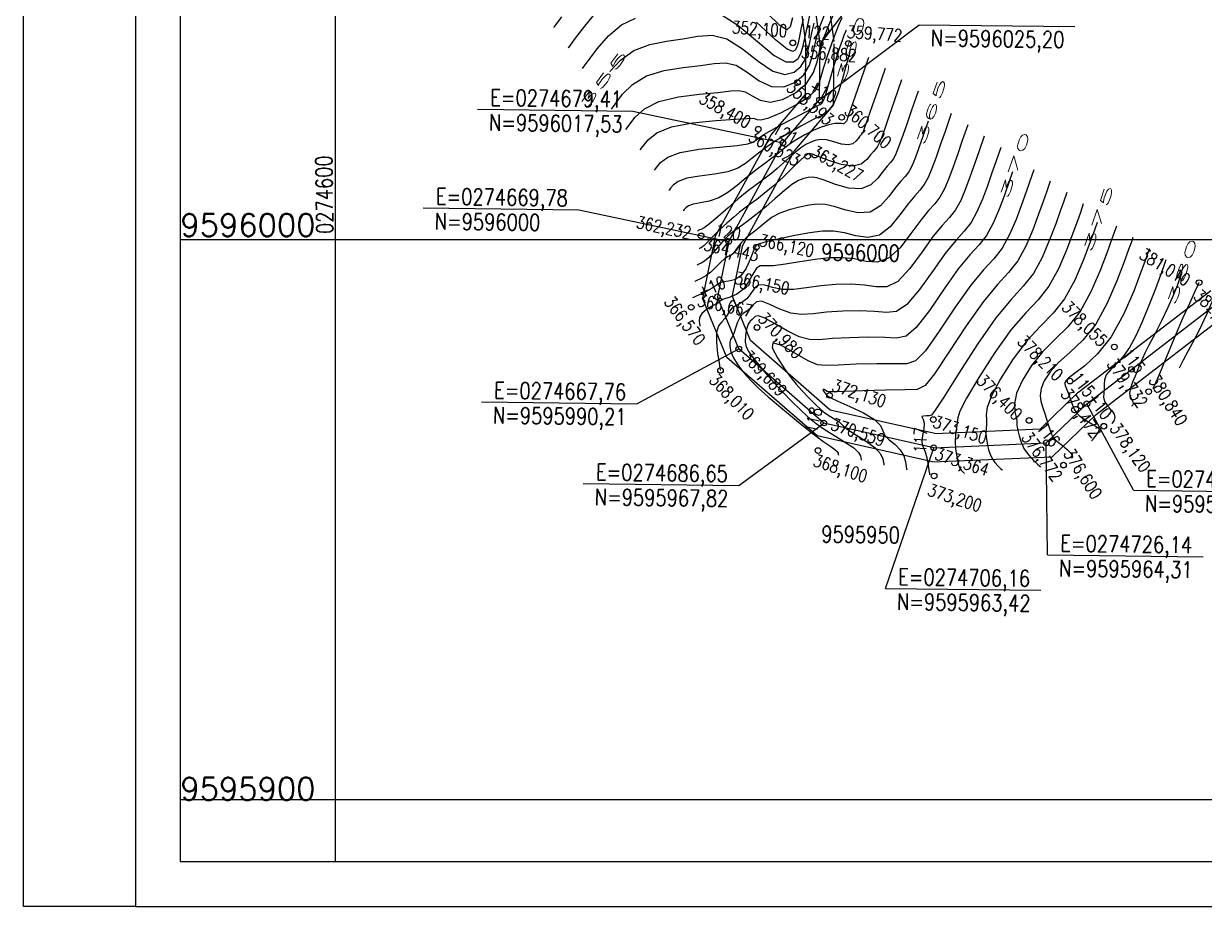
# Model space of a CAD drawing. Header units: millimetres. Extents: x 276147 to 291056, y 9594849 to 9609891.
# Drawn here: x 276568.4 to 276777.9, y 9607271.5 to 9607428.1 of the extents above; entities that cross this region are included whole.
import ezdxf
from ezdxf.enums import TextEntityAlignment as Align

# ---------------------------------------------------------------- set-up
doc = ezdxf.new("R2010")
doc.units = ezdxf.units.MM
doc.header["$LTSCALE"] = 10
doc.linetypes.add('CONTINUO', pattern=[0])
for name, color, linetype in [('2000-Top_malha_coord', 2, 'Continuous'), ('500-dim1', 6, 'Continuous'), ('Curvas mestras', 30, 'Continuous'), ('Curvas simples', 9, 'Continuous'), ('Curvas texto', 2, 'Continuous'), ('LINHA02', 8, 'Continuous'), ('TEXTO-PAPEL', 7, 'Continuous'), ('TEXTO02', 3, 'Continuous'), ('Top_malha_coord', 8, 'Continuous')]:
    doc.layers.add(name, color=color, linetype=linetype)
doc.styles.add('r80', font='romans.shx')
doc.styles.add('ROMANS', font='romans.shx', dxfattribs={"width": 0.8, "height": 4})
doc.styles.add('SIMPLEX', font='simplex', dxfattribs={"height": 0.2})

msp = doc.modelspace()

# ---------------------------------------------------------------- linework, layer by layer
at = {"layer": '500-dim1', "ltscale": 0.1}
for points in [[(276588.26, 9607271.52), (276901.98, 9607271.52), (276901.98, 9607507.4), (276588.26, 9607507.4)], [(276596.2, 9607279.46), (276894.03, 9607279.46), (276894.03, 9607499.46), (276596.2, 9607499.46)]]:
    msp.add_lwpolyline(points, close=True, dxfattribs=at)
msp.add_lwpolyline([(276588.26, 9607271.52), (276568.4, 9607271.52), (276568.4, 9607478.02), (276588.26, 9607497.87), (276596.2, 9607497.87)], dxfattribs=at)
at = {"layer": 'Curvas mestras', "linetype": 'CONTINUO'}
for points in [[(276672.42, 9607419.6, 355), (276674.31, 9607421.62, 355), (276676.7, 9607423.36, 355), (276679.51, 9607424.43, 355), (276682.49, 9607424.99, 355), (276685.4, 9607425.42, 355), (276688.06, 9607425.91, 355), (276690.59, 9607426.08, 355), (276693.18, 9607425.43, 355), (276695.97, 9607423.66, 355), (276698.77, 9607421.45, 355), (276701.34, 9607419.7, 355), (276703.47, 9607419.11, 355), (276705.13, 9607419.5, 355), (276706.32, 9607420.49, 355), (276707.08, 9607421.75, 355), (276707.55, 9607423.19, 355), (276707.89, 9607424.77, 355), (276708.24, 9607426.45, 355), (276708.66, 9607428.17, 355)], [(276715.03, 9607423.03, 360), (276714.7, 9607421.96, 360), (276714.24, 9607420.34, 360), (276713.65, 9607418.16, 360), (276712.93, 9607415.81, 360), (276712.09, 9607413.82, 360), (276711.12, 9607412.56, 360), (276710.04, 9607411.83, 360), (276708.86, 9607411.28, 360), (276707.6, 9607410.63, 360), (276706.33, 9607409.91, 360), (276705.11, 9607409.21, 360), (276704.01, 9607408.58, 360), (276702.93, 9607407.96, 360), (276701.75, 9607407.23, 360), (276700.42, 9607406.32, 360), (276699.01, 9607405.29, 360), (276697.68, 9607404.24, 360), (276696.47, 9607403.28, 360), (276695.14, 9607402.47, 360), (276693.37, 9607401.84, 360), (276690.97, 9607401.41, 360), (276688.35, 9607401.07, 360), (276686.06, 9607400.67, 360), (276684.53, 9607400.09, 360), (276683.66, 9607399.45, 360), (276683.21, 9607398.93, 360), (276683, 9607398.63, 360), (276682.92, 9607398.53, 360), (276682.91, 9607398.51, 360)], [(276728.9, 9607410.78, 365), (276728.08, 9607408.42, 365), (276727.27, 9607406.1, 365), (276726.59, 9607404.24, 365), (276726.02, 9607402.84, 365), (276725.46, 9607401.8, 365), (276724.83, 9607401.01, 365), (276724.08, 9607400.19, 365), (276723.13, 9607399.05, 365), (276721.94, 9607397.43, 365), (276720.45, 9607395.78, 365), (276718.63, 9607394.68, 365), (276716.49, 9607394.54, 365), (276714.27, 9607395.03, 365), (276712.25, 9607395.66, 365), (276710.64, 9607396.01, 365), (276709.24, 9607396.07, 365), (276707.77, 9607395.9, 365), (276706.05, 9607395.57, 365), (276704.22, 9607395.1, 365), (276702.57, 9607394.5, 365), (276701.25, 9607393.78, 365), (276700.16, 9607392.96, 365), (276699.08, 9607392.06, 365), (276697.89, 9607391.11, 365), (276696.7, 9607390.16, 365), (276695.71, 9607389.24, 365), (276695.05, 9607388.41, 365), (276694.62, 9607387.73, 365), (276694.27, 9607387.26, 365), (276693.88, 9607387, 365), (276693.4, 9607386.79, 365), (276692.8, 9607386.42, 365), (276692.08, 9607385.74, 365), (276691.25, 9607384.88, 365), (276690.36, 9607384.03, 365), (276689.44, 9607383.37, 365), (276688.61, 9607382.89, 365), (276687.98, 9607382.59, 365), (276687.64, 9607382.44, 365), (276687.51, 9607382.38, 365), (276687.49, 9607382.37, 365)], [(276743.9, 9607401.8, 370), (276743.25, 9607399.94, 370), (276742.44, 9607397.67, 370), (276741.51, 9607395.18, 370), (276740.46, 9607392.71, 370), (276739.28, 9607390.55, 370), (276737.93, 9607388.84, 370), (276736.3, 9607387.07, 370), (276734.25, 9607384.6, 370), (276731.75, 9607381.06, 370), (276729.12, 9607377.24, 370), (276726.78, 9607374.18, 370), (276724.98, 9607372.65, 370), (276723.31, 9607372.29, 370), (276721.19, 9607372.42, 370), (276718.25, 9607372.48, 370), (276714.93, 9607372.4, 370), (276711.91, 9607372.23, 370), (276709.65, 9607372.04, 370), (276707.85, 9607372.06, 370), (276706.03, 9607372.54, 370), (276703.86, 9607373.62, 370), (276701.63, 9607374.9, 370), (276699.81, 9607375.91, 370), (276698.74, 9607376.28, 370), (276698.22, 9607376.17, 370), (276697.94, 9607375.88, 370), (276697.65, 9607375.64, 370), (276697.31, 9607375.34, 370), (276696.98, 9607374.8, 370), (276696.68, 9607373.89, 370), (276696.47, 9607372.78, 370), (276696.43, 9607371.68, 370), (276696.62, 9607370.75, 370), (276697.08, 9607369.88, 370), (276697.81, 9607368.86, 370), (276698.85, 9607367.57, 370), (276700.12, 9607366.05, 370), (276701.56, 9607364.41, 370), (276703.1, 9607362.74, 370), (276704.66, 9607361.12, 370), (276706.17, 9607359.64, 370), (276707.58, 9607358.35, 370), (276709.02, 9607357.19, 370), (276710.62, 9607356.08, 370), (276712.45, 9607354.94, 370), (276714.26, 9607353.83, 370), (276715.7, 9607352.84, 370), (276716.54, 9607352.03, 370), (276716.89, 9607351.42, 370), (276716.98, 9607351, 370), (276717.01, 9607350.79, 370), (276717.03, 9607350.71, 370), (276717.03, 9607350.69, 370)], [(276758.91, 9607392.83, 375), (276758.42, 9607391.45, 375), (276757.61, 9607389.24, 375), (276756.43, 9607386.11, 375), (276754.91, 9607382.58, 375), (276753.1, 9607379.3, 375), (276751.06, 9607376.73, 375), (276748.84, 9607374.46, 375), (276746.45, 9607371.89, 375), (276743.99, 9607368.62, 375), (276741.76, 9607365.12, 375), (276740.15, 9607362.08, 375), (276739.38, 9607360.01, 375), (276739.22, 9607358.72, 375), (276739.28, 9607357.83, 375), (276739.28, 9607357.03, 375), (276739.21, 9607356.26, 375), (276739.17, 9607355.52, 375), (276739.2, 9607354.8, 375), (276739.31, 9607354.07, 375), (276739.46, 9607353.32, 375), (276739.64, 9607352.53, 375), (276739.89, 9607351.72, 375), (276740.25, 9607350.94, 375), (276740.76, 9607350.23, 375), (276741.31, 9607349.63, 375), (276741.76, 9607349.21, 375), (276742.01, 9607348.98, 375), (276742.1, 9607348.9, 375), (276742.11, 9607348.88, 375)], [(276773.94, 9607383.94, 380), (276773.81, 9607383.57, 380), (276773.53, 9607382.82, 380), (276773.07, 9607381.58, 380), (276772.38, 9607379.88, 380), (276771.45, 9607377.78, 380), (276770.3, 9607375.41, 380), (276769.11, 9607373.05, 380), (276768.08, 9607371.06, 380), (276767.38, 9607369.66, 380), (276766.93, 9607368.71, 380), (276766.61, 9607367.99, 380), (276766.31, 9607367.27, 380), (276765.99, 9607366.48, 380), (276765.61, 9607365.57, 380), (276765.19, 9607364.51, 380), (276764.82, 9607363.44, 380), (276764.65, 9607362.51, 380), (276764.76, 9607361.82, 380), (276765.03, 9607361.35, 380), (276765.25, 9607361.01, 380), (276765.31, 9607360.73, 380), (276765.24, 9607360.51, 380), (276765.14, 9607360.36, 380), (276765.07, 9607360.28, 380), (276765.05, 9607360.25, 380), (276765.05, 9607360.24, 380)]]:
    msp.add_polyline3d(points, dxfattribs=at)
at = {"layer": 'Curvas simples', "linetype": 'CONTINUO'}
for points in [[(276663.86, 9607429.3, 352), (276662.87, 9607427.96, 352), (276662.51, 9607427.47, 352), (276662.46, 9607427.4, 352)], [(276670.01, 9607430.22, 353), (276667.9, 9607427.66, 353), (276666.28, 9607425.5, 353), (276665.39, 9607424.29, 353), (276665.06, 9607423.85, 353), (276665.02, 9607423.78, 353)], [(276667.57, 9607420.17, 354), (276670.16, 9607423.63, 354), (276672.16, 9607425.92, 354), (276674.49, 9607427.89, 354), (276676.97, 9607429.06, 354)], [(276672.69, 9607412.95, 356), (276674.68, 9607415.57, 356), (276676.45, 9607417.31, 356), (276678.92, 9607418.84, 356), (276682.04, 9607419.79, 356), (276685.41, 9607420.3, 356), (276688.51, 9607420.66, 356), (276690.96, 9607421.04, 356), (276692.96, 9607421.17, 356), (276694.82, 9607420.71, 356), (276696.81, 9607419.47, 356), (276698.92, 9607417.98, 356), (276701.11, 9607416.94, 356), (276703.28, 9607416.87, 356), (276705.25, 9607417.67, 356), (276706.82, 9607419.04, 356), (276707.83, 9607420.71, 356), (276708.41, 9607422.45, 356), (276708.75, 9607424.02, 356), (276709.01, 9607425.29, 356), (276709.34, 9607426.52, 356), (276709.85, 9607428.01, 356), (276710.61, 9607429.98, 356)], [(276675.24, 9607409.34, 357), (276676.94, 9607411.54, 357), (276678.6, 9607413.01, 357), (276681.13, 9607414.32, 357), (276684.58, 9607415.15, 357), (276688.33, 9607415.61, 357), (276691.61, 9607415.91, 357), (276693.87, 9607416.16, 357), (276695.33, 9607416.26, 357), (276696.46, 9607415.99, 357), (276697.65, 9607415.28, 357), (276699.08, 9607414.51, 357), (276700.88, 9607414.17, 357), (276703.09, 9607414.63, 357), (276705.37, 9607415.81, 357), (276707.29, 9607417.48, 357), (276708.54, 9607419.42, 357), (276709.21, 9607421.32, 357), (276709.55, 9607422.86, 357), (276709.77, 9607423.86, 357), (276710.03, 9607424.7, 357), (276710.51, 9607425.91, 357), (276711.31, 9607427.81, 357), (276712.22, 9607429.98, 357)], [(276677.8, 9607405.73, 358), (276679.2, 9607407.51, 358), (276680.75, 9607408.71, 358), (276683.35, 9607409.8, 358), (276687.12, 9607410.51, 358), (276691.25, 9607410.92, 358), (276694.72, 9607411.15, 358), (276696.77, 9607411.29, 358), (276697.71, 9607411.34, 358), (276698.1, 9607411.27, 358), (276698.49, 9607411.09, 358), (276699.23, 9607411.04, 358), (276700.64, 9607411.4, 358), (276702.89, 9607412.36, 358), (276705.44, 9607413.69, 358), (276707.61, 9607415.06, 358), (276708.9, 9607416.24, 358), (276709.53, 9607417.37, 358), (276709.93, 9607418.7, 358), (276710.42, 9607420.41, 358), (276711.03, 9607422.37, 358), (276711.73, 9607424.41, 358), (276712.45, 9607426.34, 358), (276713.12, 9607428, 358), (276713.62, 9607429.2, 358)], [(276691.54, 9607430.15, 354), (276695.13, 9607427.85, 354), (276698.62, 9607424.92, 354), (276701.58, 9607422.47, 354), (276703.67, 9607421.34, 354), (276705.01, 9607421.33, 354), (276705.83, 9607421.94, 354), (276706.33, 9607422.8, 354), (276706.68, 9607423.94, 354), (276707.02, 9607425.53, 354), (276707.47, 9607427.6, 354), (276707.97, 9607429.83, 354)], [(276706.72, 9607428.95, 353), (276706.34, 9607427.12, 353), (276706, 9607425.54, 353), (276705.76, 9607424.47, 353), (276705.57, 9607423.81, 353), (276705.33, 9607423.39, 353), (276704.89, 9607423.16, 353), (276703.86, 9607423.58, 353), (276701.81, 9607425.23, 353), (276698.47, 9607428.39, 353)], [(276704.83, 9607429.11, 352), (276704.44, 9607427.51, 352), (276703.8, 9607427, 352), (276702.56, 9607427.77, 352), (276700.32, 9607429.96, 352)], [(276680.35, 9607402.12, 359), (276681.44, 9607403.48, 359), (276682.7, 9607404.4, 359), (276684.92, 9607405.24, 359), (276688.21, 9607405.81, 359), (276691.87, 9607406.18, 359), (276694.99, 9607406.47, 359), (276696.88, 9607406.76, 359), (276697.84, 9607407.09, 359), (276698.35, 9607407.46, 359), (276698.9, 9607407.87, 359), (276699.74, 9607408.42, 359), (276701.08, 9607409.2, 359), (276703.03, 9607410.25, 359), (276705.2, 9607411.39, 359), (276707.09, 9607412.38, 359), (276708.31, 9607413.03, 359), (276709.01, 9607413.41, 359), (276709.42, 9607413.62, 359), (276709.76, 9607413.79, 359), (276710.09, 9607414.07, 359), (276710.41, 9607414.6, 359), (276710.74, 9607415.53, 359), (276711.12, 9607416.82, 359), (276711.57, 9607418.44, 359), (276712.11, 9607420.31, 359), (276712.69, 9607422.2, 359), (276713.23, 9607423.89, 359), (276713.68, 9607425.16, 359), (276714.02, 9607426.04, 359), (276714.25, 9607426.59, 359), (276714.37, 9607426.88, 359), (276714.41, 9607426.98, 359), (276714.42, 9607426.99, 359)], [(276718.33, 9607422.12, 361), (276716.89, 9607417.95, 361), (276715.94, 9607415.21, 361), (276715.13, 9607412.85, 361), (276714.66, 9607411.49, 361), (276714.46, 9607410.94, 361), (276714.4, 9607410.81, 361), (276714.36, 9607410.75, 361), (276714.31, 9607410.69, 361), (276714.24, 9607410.61, 361), (276714.15, 9607410.5, 361), (276714.02, 9607410.4, 361), (276713.83, 9607410.35, 361), (276713.53, 9607410.38, 361), (276713.06, 9607410.42, 361), (276712.32, 9607410.37, 361), (276711.26, 9607410.14, 361), (276709.94, 9607409.72, 361), (276708.49, 9607409.12, 361), (276707.01, 9607408.37, 361), (276705.63, 9607407.56, 361), (276704.49, 9607406.83, 361), (276703.7, 9607406.25, 361), (276703.17, 9607405.82, 361), (276702.81, 9607405.49, 361), (276702.47, 9607405.22, 361), (276702, 9607404.86, 361), (276701.19, 9607404.26, 361), (276699.92, 9607403.32, 361), (276698.34, 9607402.12, 361), (276696.64, 9607400.77, 361), (276695, 9607399.4, 361), (276693.39, 9607398.16, 361), (276691.75, 9607397.21, 361), (276690.06, 9607396.64, 361), (276688.49, 9607396.33, 361), (276687.21, 9607396.09, 361), (276686.36, 9607395.77, 361), (276685.88, 9607395.42, 361), (276685.63, 9607395.13, 361), (276685.52, 9607394.97, 361), (276685.47, 9607394.91, 361), (276685.47, 9607394.9, 361)], [(276721.26, 9607420.13, 362), (276719.89, 9607416.16, 362), (276718.98, 9607413.51, 362), (276718.16, 9607411.16, 362), (276717.64, 9607409.68, 362), (276717.35, 9607408.92, 362), (276717.17, 9607408.56, 362), (276716.98, 9607408.32, 362), (276716.75, 9607408.07, 362), (276716.46, 9607407.72, 362), (276716.09, 9607407.24, 362), (276715.53, 9607406.79, 362), (276714.69, 9607406.58, 362), (276713.51, 9607406.75, 362), (276712.16, 9607407.13, 362), (276710.87, 9607407.47, 362), (276709.79, 9607407.55, 362), (276708.88, 9607407.39, 362), (276708.06, 9607407.07, 362), (276707.22, 9607406.64, 362), (276706.33, 9607406.07, 362), (276705.35, 9607405.32, 362), (276704.28, 9607404.38, 362), (276703.16, 9607403.35, 362), (276702.1, 9607402.39, 362), (276701.15, 9607401.6, 362), (276700.24, 9607400.89, 362), (276699.26, 9607400.18, 362), (276698.13, 9607399.34, 362), (276696.79, 9607398.3, 362), (276695.21, 9607397, 362), (276693.41, 9607395.42, 362), (276691.61, 9607393.84, 362), (276690.13, 9607392.58, 362), (276689.16, 9607391.87, 362), (276688.63, 9607391.59, 362), (276688.35, 9607391.51, 362), (276688.19, 9607391.45, 362), (276688.1, 9607391.39, 362), (276688.05, 9607391.33, 362), (276688.03, 9607391.3, 362), (276688.02, 9607391.29, 362), (276688.02, 9607391.29, 362)], [(276724.2, 9607418.13, 363), (276722.89, 9607414.36, 363), (276722.01, 9607411.81, 363), (276721.2, 9607409.48, 363), (276720.63, 9607407.87, 363), (276720.24, 9607406.89, 363), (276719.93, 9607406.31, 363), (276719.6, 9607405.88, 363), (276719.19, 9607405.44, 363), (276718.69, 9607404.83, 363), (276718.02, 9607403.98, 363), (276717.03, 9607403.18, 363), (276715.54, 9607402.81, 363), (276713.48, 9607403.12, 363), (276711.26, 9607403.84, 363), (276709.41, 9607404.56, 363), (276708.32, 9607404.96, 363), (276707.82, 9607405.07, 363), (276707.62, 9607405.03, 363), (276707.43, 9607404.92, 363), (276707.03, 9607404.58, 363), (276706.22, 9607403.82, 363), (276704.85, 9607402.51, 363), (276703.15, 9607400.89, 363), (276701.4, 9607399.29, 363), (276699.83, 9607397.97, 363), (276698.48, 9607396.93, 363), (276697.34, 9607396.09, 363), (276696.36, 9607395.38, 363), (276695.43, 9607394.66, 363), (276694.41, 9607393.8, 363), (276693.2, 9607392.74, 363), (276691.95, 9607391.58, 363), (276690.86, 9607390.53, 363), (276690.08, 9607389.73, 363), (276689.55, 9607389.16, 363), (276689.18, 9607388.77, 363), (276688.87, 9607388.52, 363), (276688.62, 9607388.36, 363), (276688.44, 9607388.27, 363), (276688.34, 9607388.23, 363), (276688.31, 9607388.21, 363), (276688.3, 9607388.21, 363)], [(276727.13, 9607416.13, 364), (276725.9, 9607412.57, 364), (276725.05, 9607410.12, 364), (276724.23, 9607407.79, 364), (276723.61, 9607406.05, 364), (276723.13, 9607404.86, 364), (276722.69, 9607404.05, 364), (276722.21, 9607403.45, 364), (276721.64, 9607402.82, 364), (276720.91, 9607401.94, 364), (276719.98, 9607400.71, 364), (276718.71, 9607399.49, 364), (276717, 9607398.78, 364), (276714.79, 9607398.91, 364), (276712.46, 9607399.58, 364), (276710.46, 9607400.31, 364), (276709.14, 9607400.73, 364), (276708.3, 9607400.85, 364), (276707.63, 9607400.79, 364), (276706.86, 9607400.62, 364), (276705.9, 9607400.26, 364), (276704.74, 9607399.56, 364), (276703.35, 9607398.46, 364), (276701.78, 9607397.07, 364), (276700.08, 9607395.59, 364), (276698.33, 9607394.17, 364), (276696.71, 9607392.95, 364), (276695.42, 9607392.01, 364), (276694.6, 9607391.42, 364), (276694.13, 9607391.06, 364), (276693.79, 9607390.78, 364), (276693.4, 9607390.44, 364), (276692.91, 9607389.95, 364), (276692.3, 9607389.27, 364), (276691.54, 9607388.39, 364), (276690.72, 9607387.43, 364), (276689.91, 9607386.59, 364), (276689.2, 9607386, 364), (276688.62, 9607385.63, 364), (276688.21, 9607385.43, 364), (276687.99, 9607385.33, 364), (276687.91, 9607385.29, 364), (276687.9, 9607385.29, 364)], [(276732.99, 9607412.14, 366), (276731.9, 9607408.98, 366), (276731.11, 9607406.72, 366), (276730.3, 9607404.42, 366), (276729.58, 9607402.43, 366), (276728.91, 9607400.81, 366), (276728.22, 9607399.55, 366), (276727.45, 9607398.58, 366), (276726.52, 9607397.57, 366), (276725.36, 9607396.16, 366), (276723.9, 9607394.16, 366), (276722.18, 9607392.07, 366), (276720.26, 9607390.58, 366), (276718.19, 9607390.16, 366), (276716.07, 9607390.49, 366), (276714.04, 9607391.01, 366), (276712.13, 9607391.3, 366), (276710.17, 9607391.29, 366), (276707.91, 9607391.01, 366), (276705.23, 9607390.52, 366), (276702.55, 9607389.94, 366), (276700.4, 9607389.44, 366), (276699.17, 9607389.11, 366), (276698.65, 9607388.93, 366), (276698.48, 9607388.83, 366), (276698.34, 9607388.69, 366), (276698.12, 9607388.32, 366), (276697.77, 9607387.51, 366), (276697.25, 9607386.16, 366), (276696.53, 9607384.6, 366), (276695.63, 9607383.32, 366), (276694.57, 9607382.66, 366), (276693.49, 9607382.42, 366), (276692.56, 9607382.31, 366), (276691.87, 9607382.06, 366), (276691.28, 9607381.68, 366), (276690.57, 9607381.19, 366), (276689.62, 9607380.65, 366), (276688.59, 9607380.14, 366), (276687.75, 9607379.75, 366), (276687.28, 9607379.54, 366), (276687.11, 9607379.46, 366), (276687.09, 9607379.45, 366)], [(276735.92, 9607410.14, 367), (276734.9, 9607407.19, 367), (276734.15, 9607405.03, 367), (276733.34, 9607402.73, 367), (276732.56, 9607400.61, 367), (276731.8, 9607398.79, 367), (276730.99, 9607397.3, 367), (276730.07, 9607396.14, 367), (276728.97, 9607394.94, 367), (276727.58, 9607393.27, 367), (276725.86, 9607390.89, 367), (276723.92, 9607388.36, 367), (276721.89, 9607386.48, 367), (276719.88, 9607385.78, 367), (276717.88, 9607385.94, 367), (276715.83, 9607386.36, 367), (276713.66, 9607386.59, 367), (276711.34, 9607386.56, 367), (276708.83, 9607386.29, 367), (276706.16, 9607385.86, 367), (276703.6, 9607385.41, 367), (276701.48, 9607385.13, 367), (276700.03, 9607385.13, 367), (276699.1, 9607385.12, 367), (276698.43, 9607384.71, 367), (276697.79, 9607383.67, 367), (276697.05, 9607382.29, 367), (276696.12, 9607381, 367), (276694.95, 9607380.13, 367), (276693.75, 9607379.61, 367), (276692.77, 9607379.3, 367), (276692.19, 9607379.04, 367), (276691.8, 9607378.77, 367), (276691.29, 9607378.42, 367), (276690.46, 9607377.94, 367), (276689.51, 9607377.36, 367), (276688.73, 9607376.69, 367), (276688.36, 9607375.98, 367), (276688.29, 9607375.33, 367), (276688.35, 9607374.83, 367), (276688.39, 9607374.56, 367), (276688.41, 9607374.46, 367), (276688.41, 9607374.44, 367)], [(276738.85, 9607408.14, 368), (276737.9, 9607405.39, 368), (276737.18, 9607403.33, 368), (276736.37, 9607401.04, 368), (276735.55, 9607398.8, 368), (276734.68, 9607396.76, 368), (276733.75, 9607395.05, 368), (276732.69, 9607393.71, 368), (276731.41, 9607392.32, 368), (276729.81, 9607390.38, 368), (276727.83, 9607387.61, 368), (276725.65, 9607384.65, 368), (276723.52, 9607382.38, 368), (276721.58, 9607381.41, 368), (276719.69, 9607381.39, 368), (276717.62, 9607381.71, 368), (276715.19, 9607381.89, 368), (276712.54, 9607381.84, 368), (276709.86, 9607381.61, 368), (276707.32, 9607381.25, 368), (276705.02, 9607380.96, 368), (276702.99, 9607380.94, 368), (276701.31, 9607381.29, 368), (276699.95, 9607381.71, 368), (276698.89, 9607381.78, 368), (276698.11, 9607381.21, 368), (276697.44, 9607380.25, 368), (276696.72, 9607379.3, 368), (276695.85, 9607378.63, 368), (276694.93, 9607378.16, 368), (276694.15, 9607377.69, 368), (276693.64, 9607377.1, 368), (276693.26, 9607376.42, 368), (276692.85, 9607375.78, 368), (276692.28, 9607375.2, 368), (276691.72, 9607374.47, 368), (276691.35, 9607373.31, 368), (276691.34, 9607371.55, 368), (276691.55, 9607369.59, 368), (276691.81, 9607367.96, 368), (276691.96, 9607367.05, 368), (276692.02, 9607366.72, 368), (276692.03, 9607366.67, 368)], [(276741.78, 9607406.15, 369), (276740.9, 9607403.6, 369), (276740.21, 9607401.63, 369), (276739.41, 9607399.36, 369), (276738.53, 9607396.99, 369), (276737.57, 9607394.73, 369), (276736.51, 9607392.8, 369), (276735.31, 9607391.27, 369), (276733.85, 9607389.69, 369), (276732.03, 9607387.49, 369), (276729.79, 9607384.34, 369), (276727.38, 9607380.94, 369), (276725.15, 9607378.28, 369), (276723.28, 9607377.03, 369), (276721.5, 9607376.84, 369), (276719.4, 9607377.07, 369), (276716.72, 9607377.18, 369), (276713.74, 9607377.12, 369), (276710.88, 9607376.92, 369), (276708.49, 9607376.65, 369), (276706.43, 9607376.51, 369), (276704.51, 9607376.74, 369), (276702.58, 9607377.45, 369), (276700.79, 9607378.31, 369), (276699.35, 9607378.85, 369), (276698.42, 9607378.74, 369), (276697.83, 9607378.21, 369), (276697.33, 9607377.59, 369), (276696.75, 9607377.13, 369), (276696.11, 9607376.71, 369), (276695.53, 9607376.09, 369), (276695.08, 9607375.15, 369), (276694.72, 9607374.07, 369), (276694.41, 9607373.13, 369), (276694.1, 9607372.52, 369), (276693.84, 9607372.08, 369), (276693.69, 9607371.58, 369), (276693.7, 9607370.83, 369), (276693.91, 9607369.88, 369), (276694.34, 9607368.82, 369), (276694.99, 9607367.73, 369), (276695.8, 9607366.67, 369), (276696.66, 9607365.65, 369), (276697.57, 9607364.67, 369), (276698.75, 9607363.52, 369), (276700.52, 9607361.93, 369), (276703.05, 9607359.77, 369), (276705.89, 9607357.41, 369), (276708.49, 9607355.35, 369), (276710.39, 9607353.95, 369), (276711.62, 9607353.11, 369), (276712.36, 9607352.59, 369), (276712.75, 9607352.21, 369), (276712.92, 9607351.92, 369), (276712.96, 9607351.72, 369), (276712.98, 9607351.62, 369), (276712.98, 9607351.58, 369), (276712.99, 9607351.58, 369)], [(276747.64, 9607402.15, 371), (276746.9, 9607400.01, 371), (276746.28, 9607398.24, 371), (276745.48, 9607395.99, 371), (276744.5, 9607393.36, 371), (276743.35, 9607390.68, 371), (276742.04, 9607388.3, 371), (276740.55, 9607386.4, 371), (276738.74, 9607384.45, 371), (276736.48, 9607381.71, 371), (276733.71, 9607377.79, 371), (276730.85, 9607373.53, 371), (276728.41, 9607370.07, 371), (276726.68, 9607368.28, 371), (276725.12, 9607367.74, 371), (276722.98, 9607367.77, 371), (276719.78, 9607367.77, 371), (276716.13, 9607367.68, 371), (276712.94, 9607367.54, 371), (276710.81, 9607367.44, 371), (276709.28, 9607367.61, 371), (276707.59, 9607368.32, 371), (276705.25, 9607369.67, 371), (276702.87, 9607371.01, 371), (276701.33, 9607371.51, 371), (276701.23, 9607370.62, 371), (276702.17, 9607368.83, 371), (276703.44, 9607366.88, 371), (276704.53, 9607365.36, 371), (276705.49, 9607364.17, 371), (276706.5, 9607363.02, 371), (276707.73, 9607361.71, 371), (276709.08, 9607360.37, 371), (276710.41, 9607359.21, 371), (276711.58, 9607358.39, 371), (276712.51, 9607357.84, 371), (276713.14, 9607357.45, 371), (276713.49, 9607357.11, 371), (276713.87, 9607356.69, 371), (276714.69, 9607356.05, 371), (276716.18, 9607355.12, 371), (276717.97, 9607353.99, 371), (276719.53, 9607352.83, 371), (276720.46, 9607351.77, 371), (276720.87, 9607350.9, 371), (276721, 9607350.28, 371), (276721.05, 9607349.95, 371), (276721.07, 9607349.83, 371), (276721.07, 9607349.81, 371)], [(276750.58, 9607400.16, 372), (276749.9, 9607398.22, 372), (276749.32, 9607396.54, 372), (276748.51, 9607394.3, 372), (276747.48, 9607391.55, 372), (276746.24, 9607388.65, 372), (276744.81, 9607386.05, 372), (276743.17, 9607383.97, 372), (276741.19, 9607381.82, 372), (276738.7, 9607378.82, 372), (276735.68, 9607374.52, 372), (276732.59, 9607369.82, 372), (276730.04, 9607365.97, 372), (276728.37, 9607363.9, 372), (276726.93, 9607363.2, 372), (276724.77, 9607363.12, 372), (276721.31, 9607363.07, 372), (276717.33, 9607362.96, 372), (276713.96, 9607362.85, 372), (276712.04, 9607362.79, 372), (276711.25, 9607362.79, 372), (276710.97, 9607362.87, 372), (276710.7, 9607363.02, 372), (276710.43, 9607363.18, 372), (276710.25, 9607363.23, 372), (276710.24, 9607363.13, 372), (276710.35, 9607362.92, 372), (276710.49, 9607362.7, 372), (276710.62, 9607362.53, 372), (276710.73, 9607362.39, 372), (276710.84, 9607362.26, 372), (276711.05, 9607362.08, 372), (276711.61, 9607361.75, 372), (276712.88, 9607361.15, 372), (276715.01, 9607360.2, 372), (276717.43, 9607359.04, 372), (276719.41, 9607357.86, 372), (276720.43, 9607356.81, 372), (276720.84, 9607355.9, 372), (276721.23, 9607355.06, 372), (276722.01, 9607354.26, 372), (276723.03, 9607353.42, 372), (276723.96, 9607352.48, 372), (276724.57, 9607351.42, 372), (276724.88, 9607350.38, 372), (276725.02, 9607349.56, 372), (276725.08, 9607349.12, 372), (276725.11, 9607348.95, 372), (276725.11, 9607348.93, 372)], [(276753.51, 9607398.16, 373), (276752.91, 9607396.42, 373), (276752.35, 9607394.85, 373), (276751.54, 9607392.61, 373), (276750.46, 9607389.74, 373), (276749.13, 9607386.63, 373), (276747.57, 9607383.8, 373), (276745.78, 9607381.53, 373), (276743.63, 9607379.2, 373), (276740.93, 9607375.93, 373), (276737.64, 9607371.24, 373), (276734.32, 9607366.11, 373), (276731.67, 9607361.87, 373), (276730.17, 9607359.53, 373), (276729.49, 9607358.67, 373), (276729.11, 9607358.55, 373), (276728.61, 9607358.54, 373), (276728.08, 9607358.49, 373), (276727.77, 9607358.4, 373), (276727.82, 9607358.22, 373), (276728.05, 9607357.87, 373), (276728.21, 9607357.21, 373), (276728.12, 9607356.21, 373), (276727.91, 9607355.07, 373), (276727.77, 9607354.07, 373), (276727.85, 9607353.4, 373), (276728.09, 9607352.85, 373), (276728.4, 9607352.14, 373), (276728.67, 9607351.06, 373), (276728.89, 9607349.85, 373), (276729.04, 9607348.84, 373), (276729.12, 9607348.28, 373), (276729.15, 9607348.08, 373), (276729.15, 9607348.05, 373)], [(276756.44, 9607396.16, 374), (276755.91, 9607394.63, 374), (276755.38, 9607393.15, 374), (276754.58, 9607390.93, 374), (276753.45, 9607387.92, 374), (276752.02, 9607384.6, 374), (276750.33, 9607381.55, 374), (276748.42, 9607379.13, 374), (276746.22, 9607376.81, 374), (276743.64, 9607373.84, 374), (276740.71, 9607369.77, 374), (276737.88, 9607365.36, 374), (276735.69, 9607361.64, 374), (276734.54, 9607359.38, 374), (276734.15, 9607358.18, 374), (276734.07, 9607357.37, 374), (276733.94, 9607356.38, 374), (276733.78, 9607355.2, 374), (276733.7, 9607353.95, 374), (276733.76, 9607352.73, 374), (276733.91, 9607351.64, 374), (276734.09, 9607350.73, 374), (276734.24, 9607350.07, 374), (276734.37, 9607349.6, 374), (276734.54, 9607349.23, 374), (276734.76, 9607348.92, 374), (276735, 9607348.65, 374), (276735.2, 9607348.46, 374), (276735.31, 9607348.36, 374), (276735.36, 9607348.33, 374), (276735.36, 9607348.32, 374)], [(276762.3, 9607392.17, 376), (276761.91, 9607391.04, 376), (276761.45, 9607389.76, 376), (276760.65, 9607387.55, 376), (276759.42, 9607384.3, 376), (276757.79, 9607380.55, 376), (276755.86, 9607377.05, 376), (276753.7, 9607374.33, 376), (276751.45, 9607372.12, 376), (276749.25, 9607369.94, 376), (276747.26, 9607367.47, 376), (276745.65, 9607364.89, 376), (276744.6, 9607362.53, 376), (276744.22, 9607360.65, 376), (276744.28, 9607359.25, 376), (276744.5, 9607358.28, 376), (276744.62, 9607357.68, 376), (276744.64, 9607357.32, 376), (276744.63, 9607357.08, 376), (276744.65, 9607356.86, 376), (276744.71, 9607356.51, 376), (276744.84, 9607355.91, 376), (276745.05, 9607354.98, 376), (276745.41, 9607353.84, 376), (276745.97, 9607352.64, 376), (276746.77, 9607351.54, 376), (276747.62, 9607350.61, 376), (276748.32, 9607349.95, 376), (276748.7, 9607349.6, 376), (276748.85, 9607349.47, 376), (276748.87, 9607349.45, 376)], [(276765.23, 9607390.17, 377), (276764.91, 9607389.24, 377), (276764.48, 9607388.06, 377), (276763.68, 9607385.87, 377), (276762.4, 9607382.48, 377), (276760.68, 9607378.52, 377), (276758.63, 9607374.8, 377), (276756.34, 9607371.93, 377), (276754.07, 9607369.77, 377), (276752.06, 9607368, 377), (276750.53, 9607366.33, 377), (276749.49, 9607364.77, 377), (276748.93, 9607363.36, 377), (276748.78, 9607362.15, 377), (276748.91, 9607361.13, 377), (276749.16, 9607360.29, 377), (276749.4, 9607359.6, 377), (276749.62, 9607358.95, 377), (276749.87, 9607358.17, 377), (276750.16, 9607357.18, 377), (276750.48, 9607356.13, 377), (276750.79, 9607355.26, 377), (276751.09, 9607354.69, 377), (276751.46, 9607354.3, 377), (276752, 9607353.88, 377), (276752.76, 9607353.27, 377), (276753.57, 9607352.57, 377), (276754.19, 9607351.95, 377), (276754.47, 9607351.51, 377), (276754.5, 9607351.25, 377), (276754.42, 9607351.11, 377), (276754.37, 9607351.05, 377), (276754.35, 9607351.02, 377), (276754.35, 9607351.02, 377)], [(276768.16, 9607388.17, 378), (276767.91, 9607387.45, 378), (276767.52, 9607386.36, 378), (276766.72, 9607384.18, 378), (276765.38, 9607380.67, 378), (276763.57, 9607376.5, 378), (276761.39, 9607372.55, 378), (276758.98, 9607369.53, 378), (276756.68, 9607367.42, 378), (276754.86, 9607366.05, 378), (276753.79, 9607365.21, 378), (276753.32, 9607364.73, 378), (276753.18, 9607364.46, 378), (276753.16, 9607364.23, 378), (276753.24, 9607363.89, 378), (276753.45, 9607363.32, 378), (276753.79, 9607362.44, 378), (276754.18, 9607361.41, 378), (276754.54, 9607360.45, 378), (276754.81, 9607359.72, 378), (276755.14, 9607359.14, 378), (276755.7, 9607358.58, 378), (276756.6, 9607357.94, 378), (276757.64, 9607357.3, 378), (276758.54, 9607356.77, 378), (276759.08, 9607356.43, 378), (276759.27, 9607356.17, 378), (276759.18, 9607355.85, 378), (276758.89, 9607355.39, 378), (276758.51, 9607354.87, 378), (276758.18, 9607354.43, 378), (276757.99, 9607354.19, 378), (276757.92, 9607354.1, 378), (276757.91, 9607354.09, 378)], [(276771.09, 9607386.18, 379), (276770.93, 9607385.69, 379), (276770.66, 9607384.96, 379), (276770.12, 9607383.47, 379), (276769.22, 9607381.07, 379), (276768.09, 9607378.13, 379), (276766.9, 9607375.2, 379), (276765.76, 9607372.7, 379), (276764.66, 9607370.66, 379), (276763.52, 9607369.04, 379), (276762.34, 9607367.76, 379), (276761.27, 9607366.72, 379), (276760.5, 9607365.81, 379), (276760.17, 9607364.95, 379), (276760.13, 9607364.11, 379), (276760.14, 9607363.32, 379), (276760.05, 9607362.57, 379), (276760, 9607361.84, 379), (276760.18, 9607361.1, 379), (276760.73, 9607360.32, 379), (276761.42, 9607359.55, 379), (276761.93, 9607358.84, 379), (276762.05, 9607358.23, 379), (276761.9, 9607357.75, 379), (276761.67, 9607357.42, 379), (276761.54, 9607357.24, 379), (276761.49, 9607357.18, 379), (276761.48, 9607357.17, 379)], [(276779.28, 9607384.92, 382), (276780.05, 9607385.08, 382), (276780.5, 9607384.96, 382), (276780.75, 9607384.41, 382), (276780.66, 9607383.29, 382), (276780.3, 9607381.82, 382), (276779.84, 9607380.35, 382), (276779.4, 9607379.14, 382), (276779, 9607378.15, 382), (276778.64, 9607377.31, 382), (276778.29, 9607376.49, 382), (276777.84, 9607375.48, 382), (276777.15, 9607374.06, 382), (276776.15, 9607372.13, 382), (276775.07, 9607370.07, 382), (276774.18, 9607368.38, 382), (276773.68, 9607367.45, 382), (276773.5, 9607367.1, 382), (276773.47, 9607367.06, 382)], [(276776.96, 9607382.18, 381), (276776.96, 9607382.18, 381), (276776.95, 9607382.18, 381), (276776.95, 9607382.17, 381), (276776.95, 9607382.16, 381), (276776.94, 9607382.14, 381), (276776.93, 9607382.12, 381), (276776.89, 9607382.04, 381), (276776.7, 9607381.61, 381), (276776.18, 9607380.49, 381), (276775.26, 9607378.45, 381), (276774.05, 9607375.78, 381), (276772.77, 9607372.85, 381), (276771.59, 9607370.03, 381), (276770.58, 9607367.57, 381), (276769.81, 9607365.68, 381), (276769.31, 9607364.5, 381), (276769.03, 9607363.87, 381), (276768.89, 9607363.59, 381), (276768.82, 9607363.46, 381), (276768.8, 9607363.42, 381), (276768.79, 9607363.41, 381)]]:
    msp.add_polyline3d(points, dxfattribs=at)
at = {"layer": 'LINHA02'}
for p, q in [((276709.73, 9607424.44), (276725.5, 9607445.08)), ((276709.64, 9607414.57), (276727.32, 9607427.92)), ((276727.32, 9607427.92), (276754.92, 9607427.58)), ((276648.93, 9607412.94), (276676.53, 9607412.6)), ((276676.53, 9607412.6), (276703.14, 9607406.97)), ((276639.3, 9607395.41), (276666.9, 9607395.07)), ((276666.9, 9607395.07), (276693.51, 9607389.44)), ((276677.23, 9607360.67), (276695.3, 9607370.4)), ((276649.63, 9607361.01), (276677.23, 9607360.67)), ((276765.33, 9607345.35), (276757.07, 9607360.69)), ((276695.3, 9607346.17), (276710.38, 9607357.26)), ((276750.09, 9607333.87), (276749.87, 9607353.75)), ((276721.32, 9607327.93), (276729.89, 9607352.87)), ((276667.7, 9607346.51), (276695.3, 9607346.17)), ((276765.33, 9607345.35), (276792.93, 9607345.01)), ((276750.09, 9607333.87), (276777.69, 9607333.53)), ((276721.32, 9607327.93), (276748.91, 9607327.59))]:
    msp.add_line(p, q, dxfattribs=at)
at = {"layer": 'TEXTO-PAPEL', "color": 7, "linetype": 'Continuous'}
for p, q in [((276709.73, 9607424.57), (276707.07, 9607444.39)), ((276707.14, 9607414.6), (276707.23, 9607424.6)), ((276709.64, 9607414.57), (276709.73, 9607424.57)), ((276703.14, 9607406.97), (276709.64, 9607414.57)), ((276693.51, 9607389.44), (276703.14, 9607406.97)), ((276693.51, 9607389.44), (276691.5, 9607379.65)), ((276695.3, 9607370.4), (276691.5, 9607379.65)), ((276757.07, 9607360.69), (276780.85, 9607378.98)), ((276710.38, 9607357.26), (276695.3, 9607370.4)), ((276749.87, 9607353.75), (276757.07, 9607360.69)), ((276729.89, 9607352.87), (276710.38, 9607357.26)), ((276729.89, 9607352.87), (276749.87, 9607353.75))]:
    msp.add_line(p, q, dxfattribs=at)
for centre in [(276704.89, 9607424.69), (276709.73, 9607424.57), (276714.73, 9607424.58), (276705.71, 9607417.66), (276709.64, 9607414.57), (276713.57, 9607411.48), (276698.76, 9607409.38), (276703.14, 9607406.97), (276707.52, 9607404.57), (276688.62, 9607390.45), (276693.51, 9607389.44), (276698.41, 9607388.44), (276696.13, 9607381.52), (276776.99, 9607382.16), (276691.5, 9607379.65), (276686.86, 9607377.78), (276698.54, 9607374.21), (276695.3, 9607370.4), (276761.95, 9607370.75), (276692.06, 9607366.59), (276764.99, 9607366.79), (276754.07, 9607364.69), (276711.41, 9607362.16), (276768.04, 9607362.83), (276757.07, 9607360.69), (276710.38, 9607357.26), (276729.82, 9607357.87), (276746.82, 9607357.71), (276760.07, 9607356.69), (276749.87, 9607353.75), (276709.35, 9607352.37), (276729.89, 9607352.87), (276752.92, 9607349.79), (276729.96, 9607347.87)]:
    msp.add_circle(centre, 0.5, dxfattribs=at)
at = {"layer": 'Top_malha_coord'}
for p, q in [((276623.72, 9607279.46), (276623.72, 9607499.46)), ((276596.2, 9607389.83), (276894.03, 9607389.83)), ((276596.2, 9607290.5), (276894.03, 9607290.5))]:
    msp.add_line(p, q, dxfattribs=at)
at = {"layer": 'Top_malha_coord', "color": 6}
for p, q in [((276712.21, 9607424.91), (276709.34, 9607446.22)), ((276707.26, 9607424.24), (276704.79, 9607442.57)), ((276707.15, 9607415.51), (276707.23, 9607424.6)), ((276712.13, 9607413.64), (276712.23, 9607424.55)), ((276701.07, 9607408.4), (276707.15, 9607415.51)), ((276705.21, 9607405.54), (276712.13, 9607413.64)), ((276691.14, 9607390.32), (276701.07, 9607408.4)), ((276695.89, 9607388.57), (276705.21, 9607405.54)), ((276691.14, 9607390.32), (276688.89, 9607379.41)), ((276695.89, 9607388.57), (276694.1, 9607379.89)), ((276755.43, 9607362.59), (276779.09, 9607380.79)), ((276693.21, 9607368.9), (276688.89, 9607379.41)), ((276697.39, 9607371.9), (276694.1, 9607379.89)), ((276758.7, 9607358.79), (276782.6, 9607377.18)), ((276711.54, 9607359.56), (276697.39, 9607371.9)), ((276709.21, 9607354.96), (276693.21, 9607368.9)), ((276748.82, 9607356.21), (276755.43, 9607362.59)), ((276730.11, 9607355.38), (276711.54, 9607359.56)), ((276750.92, 9607351.29), (276758.7, 9607358.79)), ((276730.11, 9607355.38), (276748.82, 9607356.21)), ((276729.67, 9607350.36), (276709.21, 9607354.96)), ((276729.67, 9607350.36), (276750.92, 9607351.29))]:
    msp.add_line(p, q, dxfattribs=at)

# ---------------------------------------------------------------- texts
at = {"style": 'ROMANS', "width": 0.8}
for s, height, rotation, p in [('N=9596025,20', 2.9046, 359.2617, (276729.4, 9607427.02)), ('E=0274679,41', 2.9046, 359.2617, (276651.22, 9607416.45)), ('N=9596017,53', 2.9046, 359.2617, (276651.01, 9607412.04)), ('0274600', 2.905, 90.836, (276620.41, 9607390.77)), ('E=0274669,78', 2.9046, 359.2617, (276641.59, 9607398.92)), ('N=9596000', 2.905, 359.2617, (276641.38, 9607394.51)), ('9596000', 2.905, 359.2617, (276709.97, 9607389.01)), ('E=0274667,76', 2.9046, 359.2617, (276651.92, 9607364.52)), ('N=9595990,21', 2.9046, 359.2617, (276651.71, 9607360.11)), ('E=0274686,65', 2.9046, 359.2617, (276669.99, 9607350.02)), ('E=0274733,34', 2.9046, 359.2617, (276767.62, 9607348.86)), ('N=9595967,82', 2.9046, 359.2617, (276669.78, 9607345.61)), ('N=9595971,25', 2.9046, 359.2617, (276767.41, 9607344.45)), ('9595950', 2.905, 359.2617, (276709.97, 9607339.01)), ('E=0274726,14', 2.9046, 359.2617, (276752.38, 9607337.38)), ('N=9595964,31', 2.9046, 359.2617, (276752.17, 9607332.97)), ('E=0274706,16', 2.9046, 359.2617, (276723.61, 9607331.44)), ('N=9595963,42', 2.9046, 359.2617, (276723.4, 9607327.03))]:
    msp.add_text(s, height=height, rotation=rotation, dxfattribs=at).set_placement(p, align=Align.TOP_LEFT)
at = {"layer": '2000-Top_malha_coord', "style": 'r80'}
for s, p in [('9596000', (276596.2, 9607389.17)), ('9595900', (276596.2, 9607289.17))]:
    msp.add_text(s, height=4, dxfattribs=at).set_placement(p, align=Align.BOTTOM_LEFT)
at = {"layer": 'Curvas texto', "style": 'SIMPLEX', "width": 3.299405}
for s, rotation, p, p2 in [('360', 71.2057, (276713.88, 9607417.31, 360), (276717.98, 9607429.36, 360)), ('355', 52.9938, (276668.04, 9607412.55, 355), (276675.7, 9607422.71, 355)), ('365', 70.9436, (276728.11, 9607406.2, 365), (276732.26, 9607418.23, 365)), ('370', 70.9239, (276742.94, 9607396.72, 370), (276747.1, 9607408.75, 370)), ('375', 70.8744, (276757.76, 9607387.24, 375), (276761.93, 9607399.27, 375)), ('380', 70.7749, (276772.6, 9607377.8, 380), (276776.79, 9607389.82, 380))]:
    msp.add_text(s, height=1.5, rotation=rotation, dxfattribs=at).set_placement(p, p2, align=Align.FIT)
at = {"layer": 'TEXTO02', "style": 'ROMANS', "width": 0.8}
for s, rotation, p in [('352,100', 355.9394, (276694.18, 9607428.61)), ('122', 355.9394, (276707.05, 9607427.81)), ('359,772', 355.9394, (276714.58, 9607427.79)), ('356,882', 355.9394, (276706.46, 9607424.22)), ('358,593', 318.1659, (276705.04, 9607418.08)), ('+10', 330.9929, (276708.59, 9607418.29)), ('358,400', 330.9929, (276689.13, 9607416.12)), ('360,700', 318.1659, (276715.32, 9607413.97)), ('121', 330.9929, (276702.09, 9607410.69)), ('360,523', 330.9929, (276697.88, 9607409.37)), ('363,227', 330.9929, (276709.01, 9607406.64)), ('362,232', 348.1587, (276677.42, 9607394.05)), ('120', 348.1587, (276691.41, 9607392.69)), ('364,443', 348.1587, (276689.4, 9607390.08)), ('366,120', 348.1587, (276699.22, 9607390.86)), ('381,010', 328.3983, (276767.32, 9607388.45)), ('+10', 23.9614, (276687.78, 9607381.38)), ('366,150', 348.1587, (276694.87, 9607384.17)), ('382,377', 319.1887, (276777.25, 9607381.17)), ('366,570', 306.777, (276683.68, 9607380.02)), ('366,667', 348.1587, (276688.28, 9607380.18)), ('378,055', 314.7681, (276754.03, 9607379.14)), ('370,980', 313.3758, (276700.16, 9607377.12)), ('378,210', 314.7681, (276746.15, 9607373.08)), ('369,689', 313.3758, (276697.3, 9607370.41)), ('379,732', 305.5585, (276762.27, 9607368.99)), ('115', 307.6467, (276764.85, 9607370.76)), ('368,010', 313.3758, (276691.5, 9607366.24)), ('372,130', 341.827, (276712.33, 9607365.1)), ('376,400', 314.7681, (276738.91, 9607366.1)), ('115+10', 307.6467, (276755.92, 9607366.55)), ('380,840', 302.3398, (276769.8, 9607366.05)), ('378,472', 305.5585, (276754.09, 9607363.66)), ('118', 76.876, (276706.96, 9607355.86)), ('370,559', 341.827, (276712.13, 9607358.22)), ('373,150', 341.827, (276730.26, 9607358.66)), ('117', 87.5262, (276726.31, 9607352.03)), ('376,772', 305.5585, (276747.15, 9607355.95)), ('116', 307.6467, (276749.73, 9607357.72)), ('378,120', 305.5585, (276762.83, 9607357.55)), ('368,100', 341.827, (276709.03, 9607351.8)), ('373,364', 341.827, (276730.59, 9607352.97)), ('376,600', 302.3398, (276754.67, 9607353.01)), ('373,200', 341.827, (276729.3, 9607346.58))]:
    msp.add_text(s, height=2.207, rotation=rotation, dxfattribs=at).set_placement(p, align=Align.TOP_LEFT)

doc.saveas('drawing.dxf')
